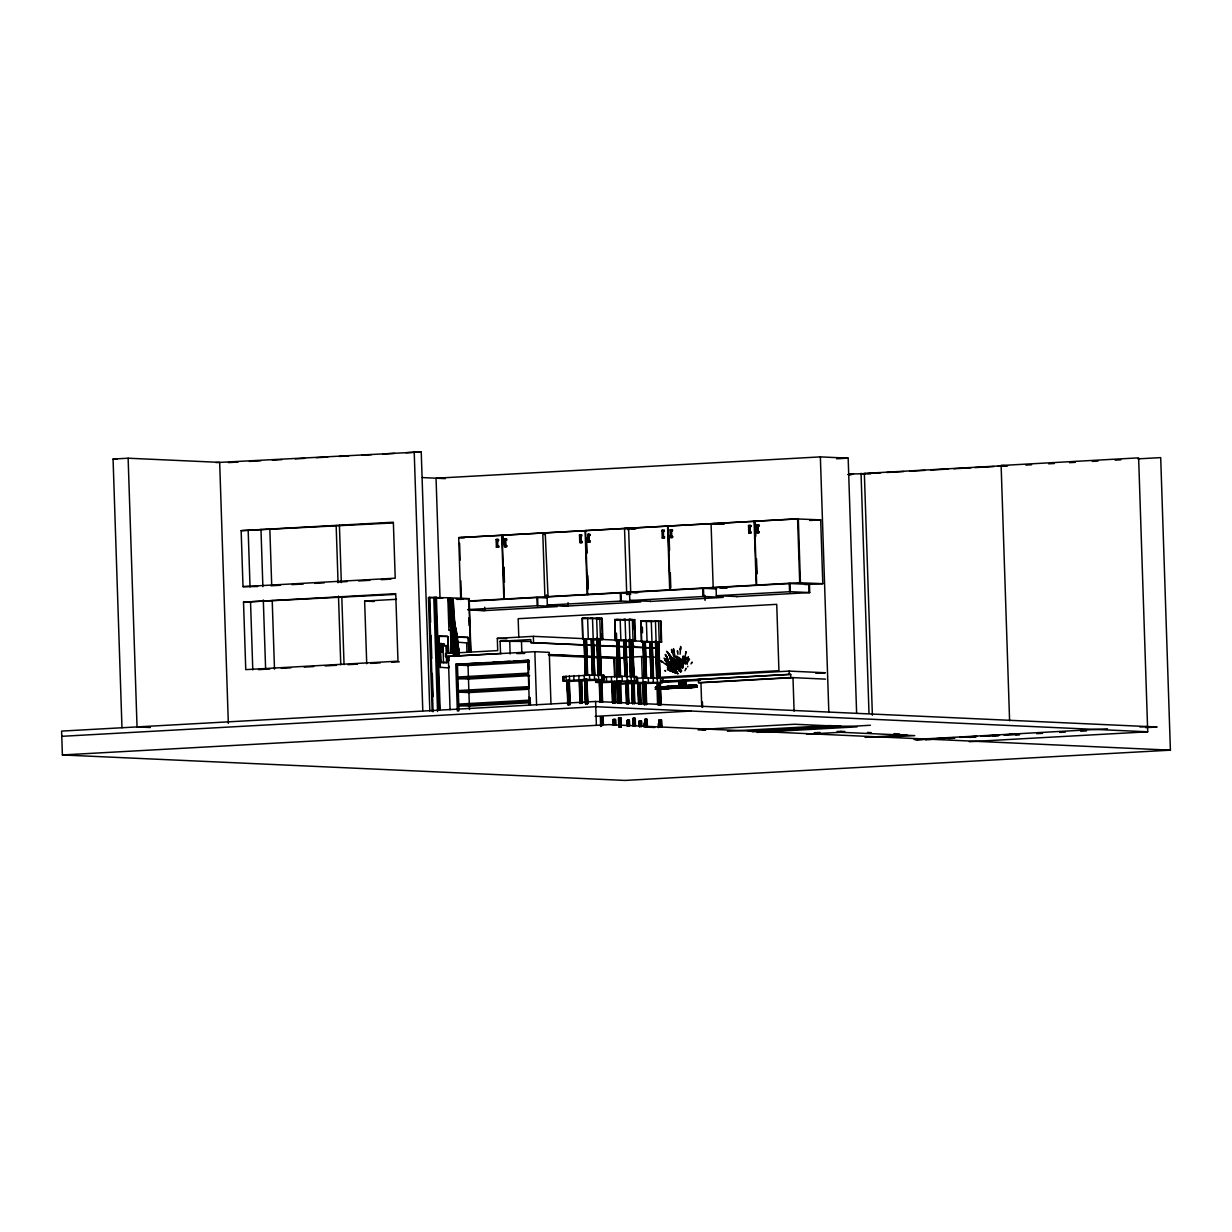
<?xml version="1.0" encoding="UTF-8"?>
<svg xmlns="http://www.w3.org/2000/svg" width="1232" height="1232" viewBox="0 0 1232 1232"><rect width="100%" height="100%" fill="white"/><g stroke="black" fill="none" stroke-linecap="round" stroke-linejoin="round"><path stroke-width="1.5" d="M439.901 648.663L439.901 651.728L442.026 651.774L441.487 645.63L439.855 645.568L439.901 651.728L440.04 648.679M683.575 657.026C683.036 660.876 683.421 652.914 683.113 657.118M680.172 648.371C680.541 654.639 680.68 641.672 680.726 648.402M439.855 647.123C440.101 663.54 440.656 633.063 440.763 651.728L441.21 645.66C444.783 647.277 442.226 658.92 441.965 645.66L441.641 651.805L442.889 651.774L441.965 645.66M440.394 651.697L440.532 645.553L439.685 651.682M684.977 657.133C684.53 653.176 684.823 661.276 684.499 657.133M669.669 670.501L669.684 670.023M684.561 684.823C689.335 683.96 681.558 681.127 686.239 683.052M665.588 654.531L666.481 655.824M685.793 658.55C685.993 662.046 686.27 654.546 686.193 658.442M686.024 668.745L686.039 668.283M696.819 685.3L679.248 686.039L697.158 685.993L696.865 687.071L678.231 688.072L696.357 687.225L697.158 686.347L696.65 685.223L678.216 686.085L687.872 686.393M438.854 649.018L438.715 636.436L447.693 636.42L448.802 653.16M439.223 660.183L440.363 667.59L438.715 636.436M448.556 667.621L449.233 666.312M440.178 651.651L440.532 645.553M684.761 657.411L684.407 663.17L684.761 657.426L684.407 661.769M683.852 659.844L683.914 658.951L683.544 661.122L683.283 657.303L683.575 661.03L683.714 660.26M680.079 654.269L680.526 648.802M442.38 643.735L442.427 644.428M443.705 644.305L443.351 643.566L443.659 644.444M444.182 644.059L444.259 644.059M685.439 655.147L685.962 651.589L685.608 653.468M678.57 684.191C683.852 679.494 672.487 686.948 684.345 684.869M684.053 683.868L680.449 683.914L682.174 683.483M680.634 683.76L680.68 684.022M682.051 683.467L683.236 683.729L680.649 684.068M682.143 683.452L682.928 683.606L681.773 683.76M682.867 683.745L684.176 683.729L683.421 683.467M686.332 683.745L684.684 684.838M456.271 642.442L456.471 646.138L456.487 642.165M687.98 658.057C687.533 661.738 688.827 653.73 688.103 657.888M682.559 668.252L683.621 660.275L682.405 668.067M687.718 666.882L687.81 666.327M686.07 658.75L685.269 664.233M682.405 668.206L683.621 660.275M680.249 670.547L678.401 662.416L680.418 670.67M689.35 660.059L689.412 658.812M677.939 673.735L674.289 668.437L677.739 673.55M667.99 669.731C665.804 667.775 669.854 671.224 668.067 669.253M687.163 663.832L688.134 658.196L687.056 663.802M687.148 663.802L688.134 658.196M668.021 667.821C665.773 665.85 669.977 669.346 668.114 667.359M680.665 671.702L676.368 666.481L680.849 671.917M674.505 671.871L665.911 663.139L674.412 671.733M440.671 644.428L440.625 643.366L440.717 644.367M441.456 643.474L441.487 644.398L441.749 643.52M656.687 688.164L697.158 685.993L679.309 687.887L696.835 687.102L655.963 688.58M684.961 670.732L685.901 668.637M661.692 661.661C657.873 658.15 665.265 664.649 661.892 661.23M679.402 683.005L678.616 683.452L679.694 682.898M686.363 683.56L685.269 682.59M691.614 663.186L692.107 662.077L691.013 663.909M451.79 633.448L450.835 628.366L453.946 654.161M453.006 623.423L454.084 628.613L451.436 599.353L452.868 599.322C452.591 619.003 458.196 637.206 457.95 654.331M665.711 661.153C662.816 657.518 668.375 664.202 665.973 660.722M681.342 683.945L680.896 683.621M683.329 683.575L683.852 683.483M582.289 618.218L582.767 639.393L582.289 618.218L602.186 618.449L602.879 639.346L599.784 639.87M614.876 619.496L615.338 640.671L614.876 619.496L634.773 619.727L635.466 640.609L632.355 641.133M641.071 620.974L641.533 642.149L641.071 620.974L660.953 621.205L661.646 642.088L658.55 642.611M685.962 684.284L685.747 684.438M457.549 638.592L455.871 628.366L458.165 643.889L453.407 623.346L451.898 599.276L452.883 599.245L451.205 599.337L452.221 630.091L453.176 630.045L454.731 637.991L456.302 654.177M667.59 652.837C672.349 657.226 663.124 648.201 668.037 652.483M678.447 669.808L678.724 669.592M455.763 654.115C454.623 644.105 454.762 630.769 450.096 623.192L448.587 599.122L449.572 599.106C447.817 600.2 455.794 644.013 450.096 623.192M456.733 633.571L455.486 633.51M677.569 652.606L677.461 650.665L677.954 654.315M682.004 683.529L680.495 683.76M674.412 659.644C673.026 655.886 675.798 663.139 674.597 659.52M673.627 660.598C672.195 656.841 675.167 664.017 673.796 660.475M670.901 670.285L671.24 670.054M678.355 663.155L676.353 657.58L679.14 666.45M451.451 623.176L449.865 599.106L447.894 599.199L448.925 629.952L450.589 629.922L448.925 629.952M453.407 623.346L454.762 623.33L453.16 599.26L452.159 599.291M454.223 638.561L452.976 638.499L451.22 628.258M678.616 658.335C678.355 653.946 679.202 662.277 678.94 658.165M439.316 636.035L447.693 636.42M454.854 643.735L453.607 643.674L452.976 638.499M666.604 659.644C669.5 663.278 663.786 655.932 666.835 659.536M669.284 655.547C672.487 659.582 666.358 651.266 669.546 655.424M664.741 659.289C668.36 662.801 661.507 655.655 665.188 659.089M673.966 666.296L671.147 662.092L674.027 666.266C666.466 655.486 673.981 666.173 670.901 661.969M670.116 658.797C672.98 662.4 667.713 655.116 670.562 658.596M674.197 663.678L671.163 658.057M678.154 666.019L676.276 661.753M459.074 654.269C459.474 647.924 457.303 643.859 456.287 638.653M670.393 658.781L670.932 659.967M668.037 661.03C670.87 664.187 665.542 657.78 668.36 660.906M685.623 684.576L684.207 684.869M457.118 637.036L468.175 637.575L469.053 652.205M448.34 653.16L448.202 637.283M467.313 637.514L468.175 637.575M468.591 652.236L468.483 638.207M449.942 599.137L448.833 599.245L449.187 604.804M453.145 599.337L453.561 612.35M673.611 650.619C673.134 644.028 674.397 656.718 673.95 650.496M671.748 651.343C670.809 644.875 673.026 657.257 672.241 651.174M696.65 687.179L679.325 687.949M697.035 685.639L682.759 685.916L679.402 686.948L682.821 687.687L655.794 689.242L668.837 688.519M670.624 659.228C673.088 662.862 668.483 655.578 671.024 659.105M602.186 618.449L582.074 618.51M631.431 619.465L628.89 619.557L630.137 619.573M614.645 619.788L634.773 619.727M653.607 621.59L640.84 621.251M593.177 639.162L594.779 675.121M657.626 620.943L656.317 621.051M660.075 621.452L660.953 621.205M599.229 639.069L600.739 675.09L598.198 675.198L599.522 675.09L598.336 639.085L597.012 639.177L599.43 639.085L601.401 675.413L600.477 675.398M631.477 640.44L633.972 676.691L632.755 640.671L631.539 640.655M652.298 641.872L649.849 641.918L651.127 677.97L653.561 677.862L652.205 641.826M657.395 642.149L658.966 642.149L659.751 678.216M565.457 681.327L563.055 680.973L562.916 676.661L594.378 674.905M563.055 680.973L584.322 679.433L604.219 679.679L603.557 675.151L592.207 675.198L593.131 675.228L592.007 639.1L593.593 639.115M567.69 704.689L567.259 680.495L569.43 680.464L568.429 680.541L569.307 704.565M584.045 639.393L585.231 675.259L587.125 675.244M581.196 703.318L580.457 681.05L579.117 681.142L581.689 681.065L582.382 703.349L581.35 681.034L580.364 681.157M604.08 675.352L603.203 675.598L603.341 679.925L568.599 681.419M601.57 679.956L599.029 680.049L601.601 679.956L602.34 702.24M603.341 679.925L604.219 679.679M595.533 679.371L595.641 682.251L598.737 681.712L596.642 618.017M619.049 640.563L620.327 676.46L617.848 676.537L616.431 633.109M602.633 702.163L601.817 681.758M612.612 682.436L611.703 682.42L614.275 682.328L614.953 702.748M635.774 676.876L636.651 676.614L636.805 680.942L635.928 681.188L601.17 682.682M632.386 703.595L631.677 681.296L633.279 681.204L634.187 681.234L634.726 703.534M644.136 642.041L645.337 677.908L643.997 678L644.921 678.031L643.489 642.072M644.475 642.041L646.384 677.954L645.352 642.057M651.02 677.954L649.988 641.903M638.592 704.319L637.883 683.899L639.223 683.791L640.147 704.304M660.136 678.154L658.581 678.154M661.969 678.355L662.847 678.093L662.985 682.42L659.89 682.944M658.581 705.074L657.857 682.774L659.69 682.774M676.06 657.411C678.278 661.122 674.166 653.638 676.476 657.287M677.523 658.689L676.922 656.071L678 660.013L678.108 658.704M681.542 660.352L682.359 665.203L681.265 658.997L681.635 661.291L681.404 660.136M470.932 652.021L469.161 598.69L455.763 598.69M691.599 685.654L696.588 685.223L655.717 687.194M682.821 687.687L662.031 687.841L668.822 686.594L655.486 687.333L668.884 688.365L655.178 689.319M463.201 599.029L457.149 599.414M585.416 703.688L584.63 679.556L585.785 679.463L586.586 703.595M618.017 703.118L617.217 680.819L618.356 680.742L619.095 703.01M645.106 682.297L645.938 682.235L643.612 682.328M454.516 628.412L455.778 628.305M679.879 682.79L684.268 682.513M451.482 628.489L453.561 636.929M593.393 639.146L594.594 675.151M594.04 639.916L596.119 639.562L594.502 639.316M636.651 676.614L624.947 676.491L623.792 640.424L626.179 640.378L615.569 640.378M655.963 641.887L658.35 641.841L657.349 641.934M587.618 675.213L586.463 639.3M626.965 676.445L625.255 640.347L635.466 640.609M632.678 676.445L631.385 676.491M653.561 677.862L652.221 677.954M631.646 681.327L634.126 681.25M626.857 683.298L628.197 683.206L628.874 703.626M639.131 683.914L640.455 683.806L639.547 683.791L640.224 704.196M452.175 633.356L453.438 633.279M469.161 598.69L449.264 597.813L449.726 605.405M586.016 679.571L587.187 679.479L584.692 679.571M448.848 599.137L449.634 623.346L450.773 628.459M662.031 687.841L682.759 685.916L656.764 687.24L668.76 686.47M450.342 623.377L450.25 612.196M649.495 621.005L650.419 620.959M592.007 639.1L591.206 639.162L592.361 675.228M632.709 682.636L621.821 683.729L656.471 683.236M694.294 685.3L678.216 686.085L692.138 685.546L678.324 686.363L688.472 686.116M666.096 655.978C669.284 660.414 662.77 651.42 666.219 655.963M687.964 686.794L676.168 687.21L689.797 686.84M650.989 621.036L650.342 621.067M453.869 643.828L454.793 647.247M599.522 639.485L599.291 639.393M603.464 677.015L626.965 676.183M602.155 681.435L636.805 680.942M658.55 677.939L659.505 677.846L657.318 677.97M627.627 703.611L626.611 683.206L626.703 703.657M655.67 689.15L668.884 688.365L655.532 688.626M656.933 687.179L668.622 686.517M655.332 687.317L662.739 686.994M655.717 687.595L662.878 687.163M655.855 687.81L662.985 687.379M655.948 688.057L663.062 687.625M661.338 687.995L656.071 688.303L663.093 687.887L655.963 688.18M655.763 689.027L668.791 688.103M696.434 685.208L679.263 685.962M693.832 687.364L696.434 687.225L678.293 688.041L696.835 687.102M121.968 727.742L113.067 459.043L128.128 458.212L219.666 462.37L228.336 723.4M215.908 462.585L421.236 451.898L429.829 711.003M228.428 462.601L237.961 462.062M249.418 461.43L260.876 460.799M272.334 460.167L281.882 459.628M295.233 458.889L304.781 458.366M316.239 457.719L327.697 457.087M339.154 456.456L348.687 455.917M362.054 455.178L371.602 454.654M383.06 454.023L394.502 453.376M405.959 452.745L421.236 451.898M856.625 713.405L848.17 458.15L820.358 456.887L436.051 478.201L440.04 598.49M836.636 458.781L848.17 458.15M848.694 473.95L870.577 473.704M1009.593 720.751L1001.123 465.496L1138.63 457.857L1147.716 731.793L969.322 741.695M1004.465 465.65L864.356 473.411L872.379 715.253M848.186 474.459L853.468 474.166M862.277 473.673L865.803 473.488M867.42 473.55L880.865 472.811M886.624 472.487L903.888 471.533M909.647 471.209L925.001 470.362M930.761 470.039L948.039 469.084M953.784 468.761L971.062 467.806M974.897 467.59L994.085 466.528M997.935 466.312L1007.53 465.788L1001.123 465.496M1025.871 465.08L1031.569 464.772M1048.663 463.817L1054.361 463.509M1069.545 462.662L1075.243 462.339M1092.337 461.399L1098.035 461.076M1115.114 460.137L1120.812 459.813M1137.906 458.874L1160.698 457.611L1170.4 750.165L625.009 780.426L62.385 754.954L61.6 731.1L595.595 701.47L1157.11 727.003L1145.637 727.635M241.149 530.653L393.362 522.214L395.226 578.193L243.012 586.632L241.149 530.653L392.792 522.953M460.737 599.553L458.689 537.629L502.902 535.258L503.21 544.636M586.278 530.622L502.179 535.227L504.288 599.014M668.745 526.049L585.554 530.592L587.664 594.394M755.77 536.259L755.278 521.259L668.021 526.018L670.146 589.82M809.794 520.489L820.681 519.873L822.791 583.675L804.958 584.584M496.142 539.508L498.467 539.524L498.498 540.54L496.65 540.54L496.835 546.161L498.683 546.146L498.714 547.177L497.836 547.224L497.589 539.57L496.142 539.508L496.388 547.162L498.714 547.177M497.589 539.57L498.467 539.524M504.258 539.046L505.135 539L505.382 546.654L504.504 546.7L504.258 539.046L506.583 539.062L506.614 540.093L504.766 540.093L504.889 543.836M506.583 539.062L505.69 539.123L505.952 546.777L506.799 545.699L505.828 545.653L506.799 545.699M582.089 542.542L579.764 542.527L579.517 534.873L580.395 534.827L580.657 542.48L582.089 542.542L582.058 541.526L580.21 541.526L582.058 541.526M581.874 535.905L580.965 534.95L581.211 542.588M590.205 542.095L587.88 542.08L587.633 534.426L589.943 534.442L589.989 535.458L588.141 535.473L588.326 541.079L590.174 541.079L589.327 542.142L589.019 535.412L589.989 535.458M587.633 534.426L589.943 534.442M661.984 530.299L662.862 530.253L663.124 537.907L662.246 537.953L661.984 530.299L664.31 530.314L664.341 531.331L662.508 531.346L664.341 531.331M664.31 530.314L663.463 531.392M670.1 529.852L670.978 529.806L671.24 537.46L670.362 537.506L670.1 529.852L672.426 529.868L672.456 530.884L670.608 530.884L670.793 536.505L672.641 536.505L671.794 537.568L671.548 529.914L672.426 529.868M748.517 525.494L749.395 525.448L749.657 533.102L748.779 533.148L748.517 525.494L750.842 525.51L750.873 526.541L749.025 526.541L749.225 532.162L751.058 532.147L750.211 533.225L749.965 525.571L750.842 525.51M756.633 525.048L757.511 525.001L757.772 532.655L756.879 532.701L756.633 525.048L758.958 525.063L758.989 526.079L757.141 526.095L757.326 531.7L759.174 531.7L758.327 532.763L758.065 525.109L758.958 525.063M664.525 536.952L662.693 536.952L664.525 536.952L663.678 538.014L663.648 536.998M496.388 547.162L497.281 547.1L497.02 539.447M579.764 542.527L580.657 542.48M587.88 542.08L588.757 542.034L588.511 534.38M243.012 586.632L257.657 586.524M270.963 585.785L280.48 585.262M291.907 584.63L303.318 583.999M314.73 583.367L324.247 582.844M337.568 582.105L347.085 581.566M358.497 580.934L369.908 580.303M381.319 579.671L390.837 579.148M243.52 602.125L395.734 593.685L397.982 661.168L245.753 669.623L243.52 602.125L395.164 594.425M366.72 663.725L364.641 601.077L396.519 599.306M433.079 711.788L429.29 597.489L449.418 597.766M449.264 597.813L450.003 605.42M447.894 599.199L449.557 599.168L449.788 604.789M468.283 601.016L800.43 582.659L798.321 518.857L458.689 537.629M469.315 601.247L536.89 597.505L546.993 597.951M620.266 592.869L547.07 596.935L547.331 605.097L567.536 606.021L640.732 601.955L620.543 601.031L620.266 592.869L630.368 593.331M626.503 594.486L630.769 594.255M467.929 609.578L537.876 605.697L537.614 597.535M547.331 605.097L621.251 601.077L620.99 592.9M629.814 600.523L703.734 596.488L703.457 588.326L629.537 592.361L629.814 600.523L650.635 601.339M716.346 595.718L790.266 591.699L789.989 583.521L716.069 587.556L716.346 595.718L737.167 596.534M650.003 601.447L723.199 597.381L703.01 596.457L702.733 588.295L716.593 588.927M736.536 596.642L809.732 592.577L809.47 584.415L789.265 583.491L789.543 591.668L809.732 592.577M449.326 656.733L445.537 656.564L445.445 653.499L497.713 650.604L497.312 638.345L533.364 636.343L582.613 638.592M466.651 642.919L466.959 652.175M501.486 653.545L500.531 653.514L500.115 641.256L530.761 639.562L530.869 642.627L629.352 647.093M446.816 653.16L446.554 645.645L439.47 645.368L439.963 660.398M500.115 641.256L530.9 641.472M446.939 656.918L447.124 662.554L443.505 662.631L442.95 645.737L446.554 645.645M530.869 642.627L596.072 645.306M445.537 656.564L500.531 653.514M447.339 656.456L534.842 651.697L549.256 652.359L550.966 703.749M625.132 646.754L634.711 646.215M516.839 653.576L524.74 653.422M258.504 669.623L269.916 668.991M281.327 668.36L290.844 667.821M304.165 667.082L313.683 666.558M325.094 665.927L336.505 665.295M347.932 664.664L357.434 664.125M370.755 663.386L380.272 662.862M391.684 662.231L399.307 661.815M440.024 662.277L447.124 662.554M457.334 710.91L455.794 664.264L528.851 660.306L529.175 669.638M455.794 664.264L464.341 663.894M470.039 663.571L487.117 662.631M492.8 662.308L509.879 661.368M513.682 661.153L528.851 660.306M457.457 665.034L528.205 661.122L528.605 673.103L457.857 677.03L457.457 665.034L468.037 665.526L529.221 662.123M601.139 657.087L616.108 657.58L616.909 680.711M620.589 676.784L619.958 657.749L641.595 656.548L656.009 657.21M477.985 676.984L481.82 676.768M521.968 674.551L525.802 674.335M457.904 678.57L528.651 674.643L529.052 686.624L458.304 690.551L457.904 678.57L468.483 679.048L529.668 675.644M660.183 677.277L778.932 670.685L776.73 604.342L518.164 618.695L518.795 637.652M661.107 678.201L789.158 671.101L825.378 672.749L815.769 673.288M499.468 689.335L503.303 689.135M522.43 688.072L526.249 687.856M529.39 696.727L529.498 700.161L458.751 704.088L458.35 692.091L529.098 688.164M661.307 681.404L789.265 674.351L790.698 674.412L790.805 677.538L825.548 679.125M662.446 681.527L790.698 674.412M458.35 692.091L468.93 692.569L528.205 689.273M662.138 681.804L700.839 679.633L698.436 679.525L698.544 682.651L700.946 682.759L793.208 677.646M660.213 682.466L700.33 680.295M698.544 682.651L790.805 677.538M693.77 685.346L696.373 685.192M655.547 689.104L668.884 688.365M476.969 704.134L480.803 703.919M499.93 702.871L503.749 702.656M458.966 710.756L458.797 705.613L529.56 701.686L529.668 705.12M458.797 705.613L469.377 706.09L530.576 702.702M61.769 736.32L595.78 706.706L1147.716 731.793M595.179 716.362L691.229 711.033M62.385 754.954L608.901 724.632L1170.4 750.165M702.486 729.344L794.532 724.247L838.284 726.233M698.19 729.96L705.967 729.744L702.194 729.945M727.434 731.238L829.275 725.586L857.072 726.849L757.156 732.393M748.425 731.223L840.655 726.095M752.228 731.823L870.423 725.263M814.229 732.732L819.958 732.424M837.159 731.469L844.752 731.423M806.606 734.18L841.009 732.27L914.76 735.627L884.191 737.321M865.049 737.367L907.075 735.027M914.082 739.508L1107.445 728.79M1139.877 726.988L1147.546 726.557M915.499 739.77L932.763 738.815M936.613 738.599L953.876 737.645M959.636 737.321L976.914 736.366M980.749 736.151L998.028 735.196M1003.772 734.873L1013.382 734.349M916.947 739.831L932.301 738.984M939.97 738.553L955.031 737.891M961.083 737.383L976.437 736.536M984.106 736.105L999.46 735.258M1005.22 734.934L1016.446 734.488M925.555 739.847L931.315 739.523M948.578 738.569L954.338 738.245M969.692 737.398L975.451 737.075M992.73 736.12L998.49 735.797M1015.753 734.842L1019.603 734.626L1010.04 734.195M1036.79 733.671L1042.518 733.348M1059.705 732.393L1065.434 732.085M1080.71 731.238L1086.439 730.915M681.388 685.87L655.486 687.333L682.759 685.916M672.595 686.886L688.472 686.147M662.924 688.611L673.226 688.072M662.185 688.873L682.466 687.841M584.923 618.372C588.034 618.156 581.381 618.372 584.261 618.387M453.607 643.674L455.655 654.146M633.371 676.661L631.816 640.347L629.783 640.409L631.354 677.123M456.918 643.828L457.395 649.018L458.751 649.033M634.388 682.543L662.985 682.42M692.199 687.333L678.416 687.364M676.168 687.21L687.687 686.671M618.603 680.834L619.758 680.742M687.795 685.808L678.278 686.193L687.425 685.885M678.37 687.81L691.66 687.302M617.263 619.542L615.954 619.65L616.832 619.65M617.17 619.65L618.495 619.557L617.586 619.527M629.891 620.112C625.995 620.374 633.725 619.958 629.798 620.22M656.41 620.943L655.116 621.051L657.303 620.928M662.847 678.093L637.606 678.062L637.745 682.389M678.324 686.363L688.857 685.978M678.401 687.61L690.659 687.148M620.481 703.025L619.681 680.726L617.201 680.834M591.991 618.202L590.359 618.31L592.299 618.202M630.23 619.465L631.123 619.45M650.758 620.943L649.695 621.082M582.982 639.115L602.879 639.346M641.764 641.857L661.646 642.088M633.063 676.661L631.554 640.347M600.769 681.712L601.971 681.712M614.244 682.328L613.028 682.312L613.705 702.733M628.674 703.657L627.288 683.19L625.656 683.298L626.441 703.734M678.37 686.578L687.872 686.347M597.843 618.633C602.602 618.171 592.931 619.28 597.643 618.834M623.515 619.604L625.486 619.496L623.253 619.604M643.782 621.005C646.708 621.067 640.101 621.067 643.027 621.128M622.191 640.532L618.911 640.578L619.973 676.491M648.386 642.011L645.091 642.057L646.569 677.923M638.807 683.914L638.037 683.914M680.28 685.069L679.34 684.915M630.445 641.148L624.978 640.532M656.641 642.627L653.268 642.057M442.134 645.63L442.889 651.774M671.04 657.765C673.319 661.846 668.76 653.668 671.194 657.765M598.536 618.187L596.35 618.31L598.737 618.187M592.407 639.269L586.324 639.3L587.402 675.228M443.505 662.631L441.01 662.631L440.64 651.358M585.262 675.275L584.723 639.331M566.997 680.572L568.337 704.596M440.609 645.66L440.887 651.79L440.671 645.614L441.426 648.74M665.526 670.624L664.664 670.608L665.588 671.086M682.728 661.322C683.621 664.371 682.035 658.227 683.005 661.322M658.812 642.134L659.813 678.139L658.935 642.134M678.971 658.458L681.281 667.513L678.971 658.473L680.249 664.002M680.418 685.069L680.757 685.069M848.047 474.628L851.204 474.782M113.067 459.043L116.871 459.213M422.083 477.569L445.322 478.632M796.965 518.934L820.681 519.873M713.143 523.585L724.324 524.093M710.433 523.739L722.968 524.17M757.141 526.095L758.989 526.079M749.025 526.541L750.873 526.541M757.326 531.7L759.174 531.7M749.225 532.162L751.058 532.147M756.879 532.701L759.205 532.717M748.779 533.148L751.089 533.163M634.911 528.497L628.597 528.205L630.707 592.007L637.021 592.284M626.611 528.389L635.928 528.821M634.572 528.882L624.532 528.436L626.657 592.222L636.882 592.684M670.608 530.884L672.456 530.884M670.793 536.505L672.641 536.505M670.362 537.506L672.672 537.522M662.246 537.953L664.572 537.968M542.788 533.04L544.898 596.827M579.517 534.873L581.843 534.888M588.141 535.473L589.065 534.488M588.326 541.079L590.174 541.079M460.768 537.599L464.495 537.768M504.766 540.093L506.614 540.093M498.498 540.54L496.65 540.54M496.835 546.161L498.683 546.146M504.504 546.7L506.829 546.715M799.075 582.736L822.791 583.675M757.387 585.046L756.217 585.031L754.107 521.244M720.012 587.602L726.433 587.895M712.558 587.541L716.285 587.71M719.488 587.71L727.08 588.064M670.87 589.851L669.7 589.835L667.575 526.049M628.72 592.192L638.037 592.607M588.388 594.425L587.217 594.409L585.108 530.622M548.055 596.658L545.222 532.84M505.012 599.045L503.842 599.045L501.732 535.242M429.29 597.489L442.765 598.105M549.41 605.051L568.168 605.913L568.06 602.648M364.641 601.077L374.189 601.509M467.914 609.763L484.792 610.533L484.684 607.268M469.469 609.979L484.161 610.641L557.357 606.575L537.167 605.667L536.89 597.505M586.401 638.761L650.789 641.687M449.88 629.891L451.42 633.879L450.866 631.246M454.023 634.003L455.193 636.698M497.312 638.345L506.783 638.777M455.732 636.79L467.775 637.329M451.42 637.837L452.714 641.887L450.712 633.849M599.861 645.491L656.671 648.063L633.14 647.277M455.316 642.011L455.763 646.045M458.088 642.242L466.743 642.904M452.005 641.857L453.699 654.069M548.409 654.5L597.304 656.733M601.062 656.902L616.108 657.58M619.958 657.749L625.733 658.011M548.486 654.685L597.381 656.918M549.133 655.486L613.967 658.427L614.599 677.415M440.301 651.759L441.318 651.759L440.994 645.63L442.026 651.774M448.741 667.96L439.732 667.22M682.928 683.899L681.897 684.068M678.663 684.53L679.756 684.992L678.971 684.684M867.451 732.455L871.224 732.624M893.924 733.656L899.591 733.918M645.722 727.065L654.746 727.481M150.396 727.511L137.045 726.911L128.128 458.212M676.06 661.599C677.754 664.618 674.52 658.458 676.183 661.599M632.124 640.347L633.156 676.414M562.916 676.661L565.319 677.015M598.044 682.605L595.641 682.251M675.783 672.903L669.7 670.347L675.968 673.103M674.612 669.068L676.229 671.086M681.681 670.947L681.065 669.761M671.286 671.486L668.067 669.623M674.782 659.998L672.225 651.62M669.715 670.362L672.764 671.409M633.941 676.676L632.432 640.655M454.67 623.284L455.763 628.459M672.687 671.394L675.829 673.088M668.144 667.713L674.197 671.717M671.086 670.193L673.565 671.717M661.984 661.646L667.559 665.68M665.927 661.137L673.981 669.654M672.071 667.205L665.188 659.397M674.397 671.871L666.866 663.802M673.981 668.375L668.437 661.122M672.456 658.673L667.99 652.96L672.518 658.55M667.99 652.945L672.441 658.627M666.835 659.828L669.592 663.771M680.68 671.887L676.907 666.774M676.892 668.807L670.578 658.904M666.219 656.286L668.329 659.382M675.814 667.59L670.947 659.413M676.738 669.084L670.963 659.397L676.584 669.13M676.137 671.07L677.769 673.719M669.623 655.732L674.905 664.972M677.954 668.545L673.919 660.706L677.846 668.591M678.755 670.131L673.919 660.706M674.489 659.828L675.983 663.078M678.509 669.746L679.232 671.301M676.353 657.565L678.478 663.093M679.956 666.635L677.384 657.672M679.171 664.418L680.372 667.883L678 659.012L680.357 667.836M680.172 663.986L681.157 667.513M678.616 663.509L678.663 663.124M455.008 626.872L454.023 619.773M454.131 628.505L457.241 654.3M452.19 628.135L455.393 654.069M679.833 659.551L680.665 664.51M673.981 650.912L674.89 656.086M681.542 660.352L682.328 665.188M682.898 661.476L683.313 664.356M457.272 638.576L458.566 654.331M454.038 640.347L454.469 643.797M452.437 599.26L453.946 623.284L458.258 654.223M452.714 608.67L452.96 612.381M449.141 599.106L450.65 623.146L454.947 654.084M458.674 649.002L458.951 654.3M457.395 649.018L457.703 654.238M454.084 648.879L454.408 654.084M452.791 649.957L452.991 654.038M861.029 473.257L868.991 713.174M840.979 731.254L841.009 732.27M820.358 456.887L828.828 712.142M808.746 584.384L809.008 592.546M799.707 582.628L797.597 518.826L754.554 521.213L756.679 585.015M792.992 677.662L794.101 711.203M789.158 671.101L789.265 674.351M756.525 558.774L757.018 573.789M754.831 521.275L755.324 536.29M756.078 558.804L756.571 573.819M711.064 523.631L713.189 587.433M704.904 595.333L705.074 600.446M702.409 701.978L702.594 707.43M700.946 682.759L701.747 706.983M669.053 535.427L669.561 550.442M670.3 572.957L670.809 587.972M668.606 535.458L669.115 550.473M669.854 572.988L670.285 586.124M663.386 531.285L663.571 536.906M660.429 620.99L661.122 641.872M662.323 677.893L662.462 682.205M658.55 620.851L659.243 641.733M660.429 677.739L660.583 682.066M660.337 682.697L661.06 704.997L660.029 682.682M661.569 719.811L661.8 727.265M661.261 719.796L661.661 727.28M659.767 682.682L660.506 704.95M660.999 719.796L661.445 727.296M658.196 641.826L659.551 678.139M659.751 684.638L660.306 701.331M660.922 719.888L661.168 727.311M657.996 641.81L659.243 678.139M659.459 682.682L660.198 704.95M660.691 719.796L660.937 727.219M657.734 641.81L658.92 678.154M659.135 682.697L659.875 704.966M660.367 719.811L660.614 727.234M657.441 641.826L658.627 677.831M658.797 682.713L659.536 704.981M660.029 719.827L660.275 727.25M657.103 641.826L658.304 677.846M658.489 682.728L659.228 704.997M659.721 719.842L659.967 727.265M658.211 682.744L658.951 705.012M659.443 719.858L659.69 727.28L659.228 719.873M656.764 641.841L657.965 677.846M657.996 682.759L658.735 705.027M656.456 641.857L657.642 677.862M659.089 719.888L659.32 727.342M655.424 620.759L657.441 681.989M655.794 640.779L657.241 678.601M655.578 640.794L656.979 678.601M655.439 640.809L656.656 678.586M656.902 683.852L657.595 704.796M658.227 723.831L658.35 727.635M651.266 620.759L653.299 681.974M651.759 641.826L652.945 677.831M651.451 641.826L652.868 677.939M652.375 672.256L652.56 677.954M651.112 641.841L652.313 677.846M650.789 641.857L651.974 677.862M650.465 641.872L651.666 677.877M650.188 641.887L651.389 677.893M646.369 620.836L647.062 641.718M648.263 677.723L648.402 682.051M644.783 642.041L645.968 677.893M644.952 649.68L645.522 666.666M645.876 682.205L646.677 704.504M647.108 719.319L647.416 726.772M645.722 682.205L646.4 704.535M646.954 719.319L647.139 726.803M645.491 682.189L646.23 704.473M646.723 719.319L646.892 726.818M643.812 642.057L644.998 677.923M645.198 682.189L645.938 704.473M646.43 719.319L646.584 726.834M644.89 682.205L645.63 704.473M646.122 719.319L646.369 726.741M643.412 642.165L643.735 651.605M644.29 668.591L644.613 678.031M643.212 642.088L644.351 678.031M644.552 682.22L645.291 704.488M645.784 719.334L646.03 726.757M642.365 627.026L642.503 632.709M642.873 642.134L644.151 678.031M644.228 682.22L644.86 704.596M645.46 719.349L645.691 726.772M643.92 682.251L644.582 704.596M645.152 719.365L645.399 726.788M643.674 682.266L644.351 704.596M644.906 719.38L645.152 726.803M643.504 682.282L644.197 704.596M644.736 719.396L644.937 726.865M642.95 677.862L643.089 682.189M641.595 656.548L642.288 677.492M642.473 683.206L643.166 704.15M643.797 723.184L643.92 726.988M640.317 683.791L640.948 704.257M641.549 720.905L641.687 726.526M640.116 683.775L640.732 704.273M641.348 720.905L641.472 726.541M639.855 683.775L640.455 704.288M641.087 720.905L641.271 726.464M640.779 720.905L640.963 726.48M640.455 720.92L640.64 726.48M638.884 683.806L639.562 704.227M640.116 720.92L640.301 726.495M638.576 683.822L639.254 704.242M639.808 720.936L639.916 726.603M638.299 683.837L638.977 704.257M639.531 720.966L639.654 726.603M638.084 683.852L638.715 704.334M639.316 720.982L639.454 726.603M639.115 721.013L639.331 726.587M634.249 619.511L634.942 640.409M636.128 676.414L636.282 680.742M633.895 619.973L634.203 629.475M632.355 619.373L633.048 640.255M634.249 676.26L634.388 680.588M635.265 718.333L635.466 725.802M633.849 681.204L634.526 703.549M635.081 718.318L635.265 725.817M633.587 681.204L634.249 703.564M634.819 718.318L635.065 725.74M633.279 681.204L634.018 703.472M634.511 718.333L634.757 725.756M627.966 528.312L628.012 529.852M632.94 681.219L633.679 703.487M634.172 718.333L634.418 725.756M631.246 640.347L632.447 676.353M632.617 681.234L633.356 703.503M633.849 718.348L634.095 725.771M630.923 640.347L632.108 676.368M632.293 681.25L633.032 703.518M633.525 718.364L633.695 725.879M631.184 657.765L631.369 663.447M632.016 681.265L632.755 703.534M633.248 718.379L633.433 725.879M630.584 640.363L631.77 676.383M631.816 681.281L632.509 703.611M633.048 718.395L633.248 725.879M632.909 718.41L633.125 725.864M629.229 619.296L631.261 680.511M629.598 639.3L630.784 677.138M629.383 639.316L630.599 677.123M629.244 639.346L630.476 677.123M628.243 680.018L628.335 682.913M629.398 720.32L629.614 725.894M629.275 720.304L629.413 725.925M627.843 683.175L628.459 703.672M629.075 720.304L629.198 725.941M626.025 640.347L627.18 676.414M627.581 683.175L628.197 703.688M628.813 720.304L628.998 725.864M625.071 619.28L627.103 680.495M627.288 683.19L627.873 703.703M628.505 720.304L628.69 725.864M625.563 640.347L626.688 676.46M628.181 720.304L628.366 725.879M626.611 683.206L627.288 703.626M627.843 720.32L628.027 725.894M625.24 642.349L625.486 649.942M624.932 640.363L626.118 676.368M626.303 683.221L626.98 703.641M627.535 720.335L627.642 726.002M624.593 640.378L625.794 676.383M627.257 720.35L627.381 726.002M624.285 640.394L625.471 676.399M627.042 720.381L627.18 726.002M624.008 640.409L625.148 676.491L623.608 640.609M620.173 619.357L620.866 640.24M622.068 676.245L622.206 680.572M620.774 682.497L621.467 703.441M618.587 640.563L619.788 676.414M618.279 640.563L619.711 676.522M620.913 717.84L621.19 727.173M619.08 667.097L619.388 676.537M619.527 680.726L620.266 702.995M620.759 717.84L621.005 727.188M617.956 640.578L619.142 676.43M619.296 680.711L620.035 702.995M620.528 717.84L620.836 727.111M617.617 640.578L618.803 676.445M619.018 680.726L619.758 702.995M620.25 717.84L620.558 727.111M617.309 640.594L618.495 676.46M618.695 680.726L619.434 702.995M619.927 717.84L620.235 727.126M617.032 640.609L618.218 676.476M619.588 717.856L619.896 727.142M616.816 640.64L618.002 676.491M618.88 699.406L619.003 703.118M618.033 680.757L618.68 703.118M619.265 717.871L619.573 727.142M617.74 680.772L618.402 703.133M618.972 717.886L619.28 727.173M617.494 680.788L618.171 703.118M618.726 717.902L619.034 727.188M618.449 717.933L618.757 725.386M616.924 682.112L617.617 702.856M614.306 657.688L614.937 676.553M615.122 682.205L615.815 702.964M614.722 681.204L615.415 702.086M615.692 725.017L615.507 719.457L615.492 725.047M614.121 682.312L614.753 702.779M613.936 682.312L614.552 702.794M615.153 719.426L615.338 724.986M613.675 682.312L614.275 702.81M614.907 719.426L615.091 724.986M613.367 682.312L614.044 702.733M614.599 719.426L614.783 725.001M614.26 719.442L614.445 725.001M612.704 682.328L613.382 702.748M613.936 719.457L614.029 725.124M612.381 682.343L613.059 702.764M613.613 719.473L613.721 725.124M612.104 682.359L612.72 702.856M613.336 719.488L613.459 725.124M611.904 682.389L612.535 702.856M613.12 719.503L613.274 725.124M611.411 676.584L611.549 680.911M606.375 676.83L606.529 681.157M601.663 618.248L602.356 639.131M603.557 675.151L603.695 679.463M601.817 633.895L602.001 639.593M603.203 718.841L603.372 724.431M599.768 618.094L600.461 638.992M601.663 674.997L601.801 679.325M602.833 717.086L603.079 724.508M600.046 639.393L601.201 675.459M601.462 679.941L602.155 702.271M602.694 717.055L602.895 724.539M599.845 639.377L600.985 675.475M601.262 679.941L601.94 702.286M602.494 717.055L602.679 724.555M601 679.941L601.74 702.209M602.232 717.055L602.402 724.57M600.692 679.941L601.432 702.209M601.924 717.055L602.094 724.585M598.968 639.069L600.169 675.09M600.369 679.941L601.108 702.225M601.601 717.07L601.847 724.493M599.337 652.436L600.03 671.609M600.354 689.165L600.6 696.588M598.66 639.069L599.861 675.09M600.03 679.956L600.769 702.225M601.262 717.086L601.57 726.356M599.707 679.972L600.384 702.348M600.939 717.101L601.247 726.372M597.997 639.1L599.199 675.105M599.445 679.987L600.123 702.348M600.677 717.116L600.985 726.387M597.689 639.115L598.875 675.121M599.229 680.018L599.922 702.332M600.461 717.132L600.6 726.449M597.612 638.007L598.151 656.979M597.012 638.037L598.275 675.783M596.796 638.053L598.013 675.86M596.411 679.109L596.519 681.989M595.595 701.47L596.396 725.325M592.5 618.017L594.532 679.232M592.992 639.085L594.178 675.09M592.684 639.085L593.87 675.09M592.346 639.1L593.547 675.105M591.699 639.115L592.823 675.228M591.422 639.146L592.561 675.228M586.524 538.138L587.017 553.137M587.772 575.652L588.203 588.788M586.078 538.153L586.571 553.168M587.264 573.804L587.756 588.819M587.602 618.079L588.295 638.977M589.481 674.982L589.635 679.294M586.016 639.285L587.202 675.151M585.708 639.3L586.894 675.151M586.956 679.448L587.864 703.626M585.369 639.3L586.555 675.167M586.725 679.448L587.695 703.641M586.432 679.448L587.448 703.672M585.046 639.316L586.232 675.182M587.017 699.976L587.14 703.688M586.109 679.463L586.909 703.58M584.445 639.346L585.585 675.29M584.23 639.362L585.385 675.29M585.446 679.479L586.247 703.611M585.154 679.494L585.955 703.626M585.708 703.641L584.907 679.51L585.647 703.718M584.184 675.121L584.322 679.433M581.088 681.034L581.827 703.303M581.011 681.127L581.442 694.124M580.78 681.05L581.519 703.318M580.118 681.065L580.857 703.333L580.518 696.018M579.795 681.08L580.472 703.441M579.533 681.096L580.21 703.441M579.179 681.127L580.01 703.441M578.824 675.321L578.978 679.633M573.804 675.567L573.943 679.879M569.43 675.844L569.569 680.156M569.276 680.434L570.231 704.596M569.076 680.434L569.877 704.565M568.814 680.434L569.615 704.565M568.553 684.253L568.861 693.539M568.183 680.449L568.984 704.581M567.844 680.464L568.568 704.689M567.259 680.495L568.26 704.704M567.043 680.511L567.998 704.704M566.012 676.122L566.15 680.449M563.794 676.399L563.933 680.726M563.424 676.861L563.578 681.188M544.59 532.948L544.636 534.472M546.654 595.195L546.7 596.735M544.144 532.963L544.19 534.503M546.207 595.225L546.253 596.765M534.842 651.697L536.598 704.997M533.364 636.343L533.564 642.473M530.099 697.62L530.345 705.074M527.897 660.275L529.375 705.043M521.459 641.04L521.86 653.299M509.74 641.703L510.14 653.946M503.965 567.151L504.458 582.166M502.456 535.273L502.764 544.667M503.503 567.182L504.011 582.182M468.822 598.644L470.686 652.082M468.776 617.848L469.038 625.471M468.037 665.526L468.422 677.508M468.483 679.048L468.884 691.044M468.93 692.569L469.33 704.565M469.377 706.09L469.484 709.524M459.598 543.297L460.152 560.175M460.845 580.826L461.399 597.705M456.749 664.31L458.304 710.941M455.116 642.18L455.301 647.816M454.747 640.455L454.931 646.03M452.159 607.068L452.745 624.362M450.096 597.797L450.974 624.47M451.235 632.093L451.928 653.037M450.265 614.922L450.635 624.47M450.835 632.062L451.59 653.037M450.558 632.062L451.297 653.022M450.666 639.716L451.097 653.052M448.602 599.229L449.11 614.599M448.925 656.918L449.049 660.675M448.309 656.502L450.08 709.801M446.046 645.676L446.6 662.57M439.978 645.337L440.548 662.246M439.223 655.054L439.347 658.812M436.405 597.181L440.132 709.555M435.758 597.166L439.485 709.555M434.788 597.197L438.515 709.586M433.772 597.243L437.56 711.526M430.599 622.283L429.768 597.52L428.397 597.535L432.17 711.449M431.031 635.481L431.801 658.473M432.293 673.457L433.063 696.557M414.198 451.574L422.792 710.679M339.416 525.279L341.326 582.567M341.834 597.843L344.051 664.664M336.151 525.463L338.061 582.736M338.492 596.103L340.771 664.849M269.854 529.745L271.702 585.123M272.21 600.384L274.49 669.13M260.968 529.344L262.878 586.617M263.309 599.984L265.604 668.714M248.186 530.977L250.034 586.956M250.558 602.448L252.791 669.931M629.567 619.85L632.093 619.788L629.567 619.85M655.763 621.328L658.273 621.267L655.901 621.313M679.664 658.196L680.033 660.429L679.664 658.196"/></g></svg>
